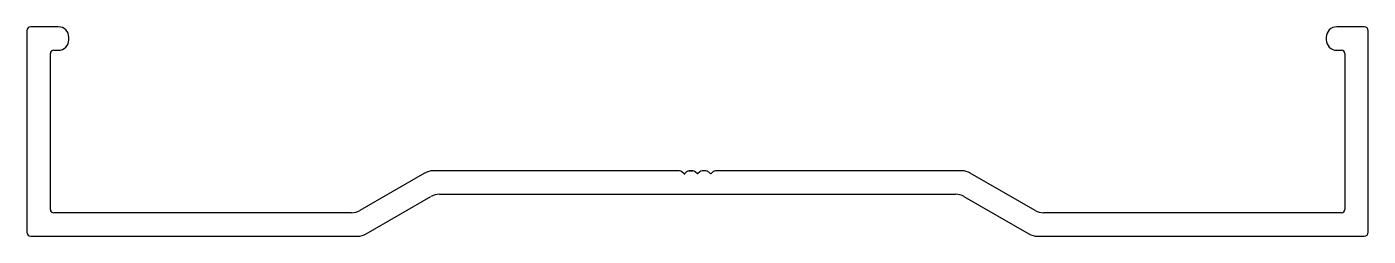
# Model space of a CAD drawing. Header units: inches. Extents: x -53 to 49, y 0 to 16.
import ezdxf

# ---------------------------------------------------------------- set-up
doc = ezdxf.new("R2010")
doc.units = ezdxf.units.IN
doc.header["$MEASUREMENT"] = 0
doc.layers.add('1', color=7, linetype='Continuous')

msp = doc.modelspace()

# ---------------------------------------------------------------- linework, layer by layer
at = {"layer": '1', "color": 7}
for p, q in [((-50.48, 16.29), (-52.56, 16.29)), ((48.44, 16.29), (46.36, 16.29)), ((-52.86, 15.99), (-52.86, 0.71)), ((-49.68, 15.31), (-49.68, 15.49)), ((45.56, 15.49), (45.56, 15.31)), ((48.74, 0.71), (48.74, 15.99)), ((-51.08, 2.44), (-51.08, 14.26)), ((-50.83, 14.51), (-50.48, 14.51)), ((46.36, 14.51), (46.71, 14.51)), ((46.96, 14.26), (46.96, 2.44)), ((-22.73, 5.2), (-27.65, 2.36)), ((-3.42, 5.37), (-22.09, 5.37)), ((-3.07, 5.13), (-3.24, 5.3)), ((-2.89, 5.3), (-3.06, 5.13)), ((-2.42, 5.37), (-2.71, 5.37)), ((-2.71, 5.37), (-2.42, 5.37)), ((-2.42, 5.37), (-2.71, 5.37)), ((-2.71, 5.37), (-2.42, 5.37)), ((-2.42, 5.37), (-2.71, 5.37)), ((-2.42, 5.37), (-2.42, 5.37)), ((-2.07, 5.13), (-2.24, 5.3)), ((-1.89, 5.3), (-2.06, 5.13)), ((-1.42, 5.37), (-1.71, 5.37)), ((-1.07, 5.13), (-1.24, 5.3)), ((-0.89, 5.3), (-1.06, 5.13)), ((17.97, 5.37), (-0.71, 5.37)), ((-0.71, 5.37), (-0.71, 5.37)), ((-0.71, 5.37), (-0.71, 5.37)), ((23.52, 2.36), (18.6, 5.2)), ((-27.17, 0.58), (-22.25, 3.42)), ((-21.61, 3.59), (1.75, 3.59)), ((1.75, 3.59), (17.49, 3.59)), ((18.12, 3.42), (23.04, 0.58)), ((-28.28, 2.19), (-50.83, 2.19)), ((46.71, 2.19), (24.15, 2.19)), ((-52.56, 0.41), (-27.8, 0.41)), ((23.68, 0.41), (48.44, 0.41))]:
    msp.add_line(p, q, dxfattribs=at)
for centre, radius, start, end in [((-52.56, 15.99), 0.3, 90, 180), ((-50.48, 15.49), 0.8, 0, 90), ((46.36, 15.49), 0.8, 90, 180), ((48.44, 15.99), 0.3, 0, 90), ((-50.48, 15.31), 0.8, 270, 360), ((46.36, 15.31), 0.8, 180, 270), ((-50.83, 14.26), 0.25, 90, 180), ((46.71, 14.26), 0.25, 360, 90), ((-22.09, 4.1), 1.27, 90, 120), ((-3.42, 5.12), 0.25, 45, 90), ((-3.06, 5.13), 0.008, 225, 315), ((-2.71, 5.12), 0.25, 90, 135), ((-2.42, 5.12), 0.25, 45, 90), ((-2.06, 5.13), 0.008, 225, 315), ((-1.71, 5.12), 0.25, 90, 135), ((-1.42, 5.12), 0.25, 45, 90), ((-1.06, 5.13), 0.008, 225, 315), ((-0.71, 5.12), 0.25, 90, 135), ((17.97, 4.1), 1.27, 60, 90), ((-21.61, 2.32), 1.27, 90, 120), ((17.49, 2.32), 1.27, 60, 90), ((-50.83, 2.44), 0.25, 180, 270), ((-28.28, 3.46), 1.27, 270, 300), ((24.15, 3.46), 1.27, 240, 270), ((46.71, 2.44), 0.25, 270, 360), ((-52.56, 0.71), 0.3, 180, 270), ((-27.8, 1.68), 1.27, 270, 300), ((23.68, 1.68), 1.27, 240, 270), ((48.44, 0.71), 0.3, 270, 360)]:
    msp.add_arc(centre, radius, start, end, dxfattribs=at)

doc.saveas('drawing.dxf')
